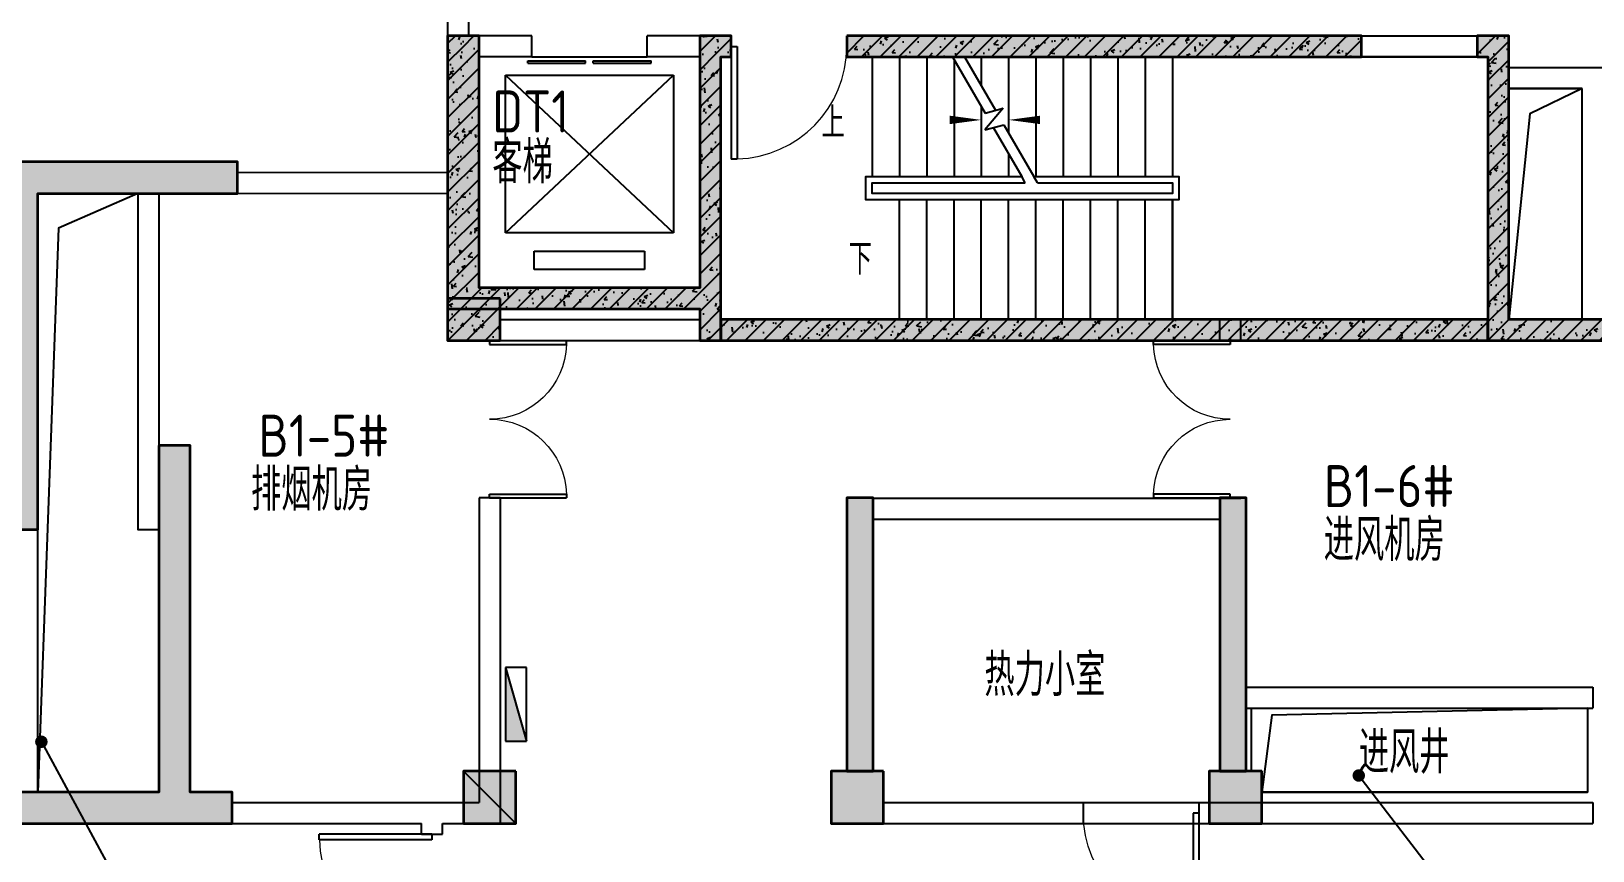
# Model space of a CAD drawing. Extents: x 512858 to 514372, y -232486 to -231710.
# Drawn here: x 512941.41 to 512956.27, y -232092.36 to -232084.55 of the extents above; entities that cross this region are included whole.
import ezdxf

# ---------------------------------------------------------------- set-up
doc = ezdxf.new("R2010")
doc.units = 0
doc.header["$LTSCALE"] = 1000
doc.linetypes.add('2#HXT-B1$0$CACHE2', pattern=[0.1875, 0.125, -0.0625])
doc.layers.get('0').update_dxf_attribs({"color": 252})
for name, color, linetype in [('2#HXT-B1$0$A-ANNO-50-SYMB', 252, 'Continuous'), ('2#HXT-B1$0$A-DOOR', 252, 'Continuous'), ('2#HXT-B1$0$A-FIRE-DOOR', 252, 'Continuous'), ('2#HXT-B1$0$A-HOLE-E', 252, 'Continuous'), ('2#HXT-B1$0$A-HOLE-H', 252, '2#HXT-B1$0$CACHE2'), ('2#HXT-B1$0$A-PATT-COLU', 252, 'Continuous'), ('2#HXT-B1$0$A-STAIR', 252, 'Continuous'), ('2#HXT-B1$0$A-STR-CONC-B', 252, 'Continuous'), ('2#HXT-B1$0$A-STR-CONC-C', 252, 'Continuous'), ('2#HXT-B1$0$A-WALL-S', 252, 'Continuous'), ('_0', 252, 'Continuous'), ('A-ANNO-NOTE', 252, 'Continuous'), ('A-DOOR-FIRE', 252, 'Continuous'), ('A-WALL-BLOK', 252, 'Continuous'), ('建-房间名称', 252, 'Continuous'), ('风井', 252, 'Continuous')]:
    doc.layers.add(name, color=color, linetype=linetype)
for name, color, linetype, lineweight in [('P-FIRE-FH', 252, 'Continuous', 25), ('S-COLU', 252, 'Continuous', 35), ('S-COLU-HATC', 252, 'Continuous', 25), ('S-WALL', 252, 'Continuous', 35), ('S-WALL-HATC', 252, 'Continuous', 25)]:
    doc.layers.add(name, color=color, linetype=linetype, lineweight=lineweight)
doc.styles.add('2#HXT-B1$0$_TCH_DIM', font='ROMAND', dxfattribs={"width": 0.75, "bigfont": 'HZFS'})
doc.styles.add('邻里中心-雨水$0$STANDARD', font='GBENOR', dxfattribs={"bigfont": 'GBCBIG'})
pattern_1 = [(45, (0, 0), (-88.38834764831844, 88.38834764831844), []), (50, (0, 0), (358.6300913003767, -31.37606749129755), [37.5, -412.5]), (355, (0, 0), (-69.3756668065, 376.0960668500059), [30, -330]), (100.4514, (29.88584, -2.61467), (289.2546908570108, 344.7197710304768), [31.870095, -350.571056]), (46.1842, (0, 100), (533.6205243128222, -82.75950716450905), [56.25, -618.75]), (96.63560000000001, (44.4683725, 93.1033465), (467.3313527743517, 487.0589354502209), [47.805144, -525.8565]), (351.1842, (0, 100), (467.3309725668136, 487.0593004626623), [45, -495]), (21, (50, 75), (298.4535260592309, -201.3094453326694), [37.5, -412.5]), (325.9999999999999, (50, 75), (121.6576659607912, 362.5750225234264), [30, -330]), (71.4514, (74.8711165, 58.224197), (420.111314290745, 161.2652483549762), [31.870095, -350.571056]), (37.5, (0, 0), (6.079927658645312, 166.4469269156558), [0, -326, 0, -335, 0, -331.25]), (7.5, (0, 0), (131.5347687210743, 197.2058559411801), [0, -191, 0, -318.5, 0, -126.25]), (-32.5, (-111.5, 0), (266.9112180862045, -11.27743586718988), [0, -125, 0, -390, 0, -517.5]), (-42.50000000000001, (-161.5, 0), (291.5930846711931, 50.05249116615887), [0, -162.5, 0, -259, 0, -367.5])]

# ---------------------------------------------------------------- blocks, each defined once
blk = doc.blocks.new('2#HXT-B1$0$$DorLib2D$00000225')
at = {"color": 0}
for p, q in [((0.4750000000000032, -0.0014478852985498), (0.4750000000000032, 0.7521225008925327)), ((0.4750000000000032, 0.7521225008925327), (0.5000000000000036, 0.7521225008925363)), ((0.5000000000000036, -0.0014478852985498), (0.5000000000000036, 0.7521225008925363)), ((-0.4999999999999982, -3.6e-15), (-0.5, 0.252035990386009)), ((-0.4750000000000014, 0.252035990386009), (-0.5, 0.252035990386009)), ((-0.4749999999999996, -3.6e-15), (-0.4750000000000014, 0.252035990386009)), ((-0.4749999999999996, -3.6e-15), (-0.4999999999999947, -3.6e-15)), ((0.4750000000000032, -0.0014478852985498), (0.4999999999999929, -0.0014478852985498))]:
    blk.add_line(p, q, dxfattribs=at)
for centre, radius, start, end in [((0.5046168020419071, -0.0019208093578129), 0.7546247204382253, 92.24926861260724, 179.7237749158362), ((-0.5007908120542499, 0.0025725639174823), 0.2507930763238999, 359.7898704778746, 84.09743784757413)]:
    blk.add_arc(centre, radius, start, end, dxfattribs=at)
blk = doc.blocks.new('2#HXT-B1$0$$DORLIB2D$00000127')
at = {"color": 0}
for points in [[(-0.5333333333328483, 0.7948983154366971), (-0.5333333333328483, 0.690405644187237)], [(-0.0333333333328483, 0.7948983154366971), (-0.5333333333328483, 0.7948983154366971)], [(-0.0333333333328483, 0.690405644187237), (-0.5333333333328483, 0.690405644187237)], [(-0.0333333333328483, 0.7948983154366971), (-0.0333333333328483, 0.690405644187237)], [(0.5333333333328483, 0.7948983154366971), (0.0333333333328483, 0.7948983154366971)], [(0.0333333333328483, 0.7948983154366971), (0.0333333333328483, 0.690405644187237)], [(0.5333333333328483, 0.690405644187237), (0.0333333333328483, 0.690405644187237)], [(0.5333333333328483, 0.7948983154366971), (0.5333333333328483, 0.690405644187237)], [(0.5, 0.4999999999999858), (-0.5, 0.4999999999999858)]]:
    blk.add_lwpolyline(points, dxfattribs=at)
blk = doc.blocks.new('2#HXT-B1$0$$DorLib2D$00000001')
for p, q in [((0.45, 0.9750000000000001), (0.5000000000000002, 0.9750000000000001)), ((0.45, 0), (0.45, 0.9750000000000001)), ((0.5, 0), (0.5, 0.9750000000000001)), ((0.5, 0), (0.45, 0))]:
    blk.add_line(p, q)
at = {"lineweight": 13}
blk.add_arc((0.475, 0), 0.975, 91.4692835813538, 180, dxfattribs=at)
blk = doc.blocks.new('2#HXT-B1$0$$DorLib2D$00000231')
at = {"color": 0}
for p, q in [((-0.4999999999999947, 7.1e-15), (-0.2500000000000284, 0.4330127018921708)), ((0.5000000000000053, 7.1e-15), (0.250000000000032, 0.4330127018921708))]:
    blk.add_line(p, q, dxfattribs=at)
for centre, radius, start, end in [((-0.4999999999996803, 3.055e-13), 0.499999999999681, 0, 59.99999999996344), ((0.5000000000000426, -2.49e-14), 0.4999999999999835, 120.0000000000366, 180)]:
    blk.add_arc(centre, radius, start, end, dxfattribs=at)
blk = doc.blocks.new('2#HXT-B1')
at = {"layer": '2#HXT-B1$0$A-PATT-COLU'}
h = blk.add_hatch(dxfattribs=at)
h.set_pattern_fill('钢筋混凝土', color=256, scale=50, style=0)
h.set_pattern_definition(pattern_1)
h.paths.add_polyline_path([(-59162.02434097709, -20597.76585794642), (-59162.02434097707, -20897.76585794642), (-58262.02434097708, -20897.76585794637), (-58112.02434097708, -20797.76585794636), (-58112.02434097709, -20597.76585794636)], flags=17)
h = blk.add_hatch(dxfattribs=at)
h.set_pattern_fill('钢筋混凝土', color=256, scale=50, style=0)
h.set_pattern_definition(pattern_1)
h.paths.add_polyline_path([(-58112.02434097708, -20797.76585794636), (-57962.02434097708, -20897.76585794636), (-54612.02434097708, -20897.76585794642), (-54612.02434097708, -20747.76585794642), (-54612.02434097708, -20597.76585794642), (-58112.02434097708, -20597.76585794636)], flags=17)
h = blk.add_hatch(dxfattribs=at)
h.set_pattern_fill('钢筋混凝土', color=256, scale=50, style=0)
h.set_pattern_definition(pattern_1)
h.paths.add_polyline_path([(-54612.02434097708, -20747.76585794642), (-54612.02434097708, -20897.76585794642), (-52412.02434097696, -20897.76585794642), (-52412.02434097697, -20747.76585794642), (-52412.02434097696, -20597.76585794642), (-54612.02434097708, -20597.76585794642)], flags=17)
h = blk.add_hatch(dxfattribs=at)
h.set_pattern_fill('钢筋混凝土', color=256, scale=50, style=0)
h.set_pattern_definition(pattern_1)
h.paths.add_polyline_path([(-52412.02434097697, -20747.76585794642), (-52412.02434097694, -20897.76585794642), (-52012.0243409769, -20897.76585794632), (-52162.02434097696, -20797.76585794638), (-52312.02434097708, -20597.7658579464), (-52412.024340977, -20597.76585794642)], flags=17)
h = blk.add_hatch(dxfattribs=at)
h.set_pattern_fill('钢筋混凝土', color=256, scale=50, style=0)
h.set_pattern_definition(pattern_1)
h.paths.add_polyline_path([(-52162.02434097696, -20797.76585794638), (-52012.0243409769, -20897.76585794632), (-52012.02434097708, -20597.76585794627), (-52312.02434097708, -20597.76585794645)], flags=17)
h = blk.add_hatch(dxfattribs=at)
h.set_pattern_fill('钢筋混凝土', color=256, scale=50, style=0)
h.set_pattern_definition(pattern_1)
h.paths.add_polyline_path([(-51162.02434097708, -20597.76585794636), (-51162.02434097708, -20897.76585794636), (-50412.02434097673, -20897.76585794636), (-50412.02434097673, -20747.76585794636), (-50412.02434097673, -20597.76585794636)], flags=17)
h = blk.add_hatch(dxfattribs=at)
h.set_pattern_fill('钢筋混凝土', color=256, scale=50, style=0)
h.set_pattern_definition(pattern_1)
h.paths.add_polyline_path([(-50412.02434097673, -20747.76585794636), (-50412.02434097673, -20897.76585794636), (-45162.02434097696, -20897.76585794636), (-45012.02434097696, -20747.76585794636), (-44862.02434097696, -20597.76585794636), (-50412.02434097673, -20597.76585794636)], flags=17)
h = blk.add_hatch(dxfattribs=at)
h.set_pattern_fill('钢筋混凝土', color=256, scale=50, style=0)
h.set_pattern_definition(pattern_1)
h.paths.add_polyline_path([(-45162.02434097696, -21497.76585794642), (-44862.02434097696, -21497.76585794642), (-44862.02434097696, -20597.76585794636), (-45012.02434097696, -20747.76585794636), (-45162.02434097696, -20897.76585794636)], flags=17)
h = blk.add_hatch(dxfattribs=at)
h.set_pattern_fill('钢筋混凝土', color=256, scale=50, style=0)
h.set_pattern_definition(pattern_1)
h.paths.add_polyline_path([(-58262.02434097708, -21397.76585794636), (-57962.02434097708, -21397.76585794636), (-57962.02434097708, -20897.76585794636), (-58112.02434097708, -20797.76585794636), (-58262.02434097708, -20897.76585794637)], flags=17)
h = blk.add_hatch(dxfattribs=at)
h.set_pattern_fill('钢筋混凝土', color=256, scale=50, style=0)
h.set_pattern_definition(pattern_1)
h.paths.add_polyline_path([(-58112.02434097708, -23197.76585794642), (-57962.02434097708, -23197.76585794642), (-57962.02434097708, -23097.76187837549), (-58262.02434097708, -23097.76187837549), (-58262.02434097708, -23197.76585794642)], flags=17)
h = blk.add_hatch(dxfattribs=at)
h.set_pattern_fill('钢筋混凝土', color=256, scale=50, style=0)
h.set_pattern_definition(pattern_1)
h.paths.add_polyline_path([(-55762.02434097708, -23197.76585794636), (-55662.02434097708, -23297.76585794636), (-55562.02434097708, -23297.76585794636), (-55562.02434097708, -23097.76585794636), (-55862.02434097708, -23097.76585794636)], flags=17)
h = blk.add_hatch(dxfattribs=at)
h.set_pattern_fill('钢筋混凝土', color=256, scale=50, style=0)
h.set_pattern_definition(pattern_1)
h.paths.add_polyline_path([(-55795.35767431041, -25597.76585794642), (-55662.02434097708, -25597.76585794642), (-55662.02434097708, -23297.76585794636), (-55762.02434097708, -23197.76585794636), (-55862.02434097708, -23097.76585794636), (-55862.02434097708, -25497.76585794642)], flags=17)
h = blk.add_hatch(dxfattribs=at)
h.set_pattern_fill('钢筋混凝土', color=256, scale=50, style=0)
h.set_pattern_definition(pattern_1)
h.paths.add_polyline_path([(-54462.02434097708, -23097.76585794636), (-54462.02434097708, -23297.76585794636), (-49562.02434097708, -23297.76585794636), (-49562.02434097708, -23097.76585794636)], flags=17)
h = blk.add_hatch(dxfattribs=at)
h.set_pattern_fill('钢筋混凝土', color=256, scale=50, style=0)
h.set_pattern_definition(pattern_1)
h.paths.add_polyline_path([(-48462.02434097696, -23097.76585794636), (-48462.02434097696, -23297.76585794636), (-48362.02434097708, -23297.76585794636), (-48262.02434097708, -23197.76585794636), (-48162.02434097708, -23097.76585794636)], flags=17)
h = blk.add_hatch(dxfattribs=at)
h.set_pattern_fill('钢筋混凝土', color=256, scale=50, style=0)
h.set_pattern_definition(pattern_1)
h.paths.add_polyline_path([(-48262.02434097708, -23497.76585794636), (-48162.02434097708, -23497.76585794636), (-48162.02434097708, -23097.76585794636), (-48262.02434097708, -23197.76585794636), (-48362.02434097708, -23297.76585794636), (-48362.02434097708, -23497.76585794636)], flags=17)
h = blk.add_hatch(dxfattribs=at)
h.set_pattern_fill('钢筋混凝土', color=256, scale=50, style=0)
h.set_pattern_definition(pattern_1)
h.paths.add_polyline_path([(-58112.02434097708, -25597.76585794642), (-57962.02434097708, -25497.76585794642), (-57962.02434097708, -23197.76585794642), (-58112.02434097708, -23197.76585794642), (-58262.02434097708, -23197.76585794642), (-58262.02434097708, -25497.76585794642), (-58262.02434097708, -25697.76585794642)], flags=17)
h = blk.add_hatch(dxfattribs=at)
h.set_pattern_fill('钢筋混凝土', color=256, scale=50, style=0)
h.set_pattern_definition(pattern_1)
h.paths.add_polyline_path([(-44937.02434097696, -23497.76585794636), (-44812.02434097696, -23497.76585794636), (-44812.02434097696, -23297.76585794636), (-45062.02434097696, -23297.76585794636), (-45062.02434097696, -23497.76585794636)], flags=17)
h = blk.add_hatch(dxfattribs=at)
h.set_pattern_fill('钢筋混凝土', color=256, scale=50, style=0)
h.set_pattern_definition(pattern_1)
h.paths.add_polyline_path([(-48262.02434097708, -25864.43252461303), (-48162.02434097708, -25797.76585794636), (-48162.02434097708, -23497.76585794636), (-48262.02434097708, -23497.76585794636), (-48362.02434097708, -23497.76585794636), (-48362.02434097708, -25797.76585794636)], flags=17)
h = blk.add_hatch(dxfattribs=at)
h.set_pattern_fill('钢筋混凝土', color=256, scale=50, style=0)
h.set_pattern_definition(pattern_1)
h.paths.add_polyline_path([(-44937.02434097696, -25897.76585794636), (-44812.02434097696, -25997.76585794636), (-44812.02434097696, -23497.76585794636), (-44937.02434097696, -23497.76585794636), (-45062.02434097696, -23497.76585794636), (-45062.02434097696, -25797.76585794636)], flags=17)
h = blk.add_hatch(dxfattribs=at)
h.set_pattern_fill('钢筋混凝土', color=256, scale=50, style=0)
h.set_pattern_definition(pattern_1)
h.paths.add_polyline_path([(-58262.02434097708, -25697.76585794642), (-57762.02434097663, -25697.76585794642), (-55862.02434097708, -25697.76585794642), (-55795.35767431041, -25597.76585794642), (-55862.02434097708, -25497.76585794642), (-57762.0243409765, -25497.76585794642), (-57962.02434097708, -25497.76585794642), (-58112.02434097708, -25597.76585794642)], flags=17)
h = blk.add_hatch(dxfattribs=at)
h.set_pattern_fill('钢筋混凝土', color=256, scale=50, style=0)
h.set_pattern_definition(pattern_1)
h.paths.add_polyline_path([(-57962.02434097708, -25497.76585794666), (-58262.02434097684, -25497.76585794665), (-58262.02434097675, -25697.76585794642), (-58262.02434097661, -25997.76585794659), (-57762.02434097684, -25997.76585794642), (-57762.02434097663, -25697.76585794642), (-57762.0243409769, -25497.76585794683)], flags=17)
h = blk.add_hatch(dxfattribs=at)
h.set_pattern_fill('钢筋混凝土', color=256, scale=50, style=0)
h.set_pattern_definition(pattern_1)
h.paths.add_polyline_path([(-55762.02434097708, -25897.76585794636), (-55662.02434097708, -25797.76585794636), (-55662.02434097708, -25597.76585794642), (-55795.35767431041, -25597.76585794642), (-55862.02434097708, -25697.76585794642), (-55862.02434097708, -25997.76585794636)], flags=17)
h = blk.add_hatch(dxfattribs=at)
h.set_pattern_fill('钢筋混凝土', color=256, scale=50, style=0)
h.set_pattern_definition(pattern_1)
h.paths.add_polyline_path([(-55762.02434097708, -25897.76585794636), (-55862.02434097708, -25997.76585794636), (-48262.02434097708, -25997.76585794636), (-48262.02434097708, -25864.43252461303), (-48362.02434097708, -25797.76585794636), (-55662.02434097708, -25797.76585794636)], flags=17)
h = blk.add_hatch(dxfattribs=at)
h.set_pattern_fill('钢筋混凝土', color=256, scale=50, style=0)
h.set_pattern_definition(pattern_1)
h.paths.add_polyline_path([(-48262.02434097708, -25864.43252461303), (-48262.02434097708, -25997.76585794636), (-47362.02434097708, -25997.76585794636), (-47362.02434097708, -25897.76585794636), (-47362.02434097708, -25797.76585794636), (-48162.02434097708, -25797.76585794636)], flags=17)
h = blk.add_hatch(dxfattribs=at)
h.set_pattern_fill('钢筋混凝土', color=256, scale=50, style=0)
h.set_pattern_definition(pattern_1)
h.paths.add_polyline_path([(-47362.02434097708, -25897.76585794636), (-47362.02434097708, -25997.76585794636), (-44812.02434097696, -25997.76585794636), (-44937.02434097696, -25897.76585794636), (-45062.02434097696, -25797.76585794636), (-47362.02434097708, -25797.76585794636)], flags=17)
at = {"layer": '2#HXT-B1$0$A-ANNO-50-SYMB'}
for points in [[(-54352.02434097716, -23897.76585794664, 0, 0, 0), (-53182.02434097716, -23897.76585794658, 0, 80.00000000000001, 0), (-53482.02434097716, -23897.76585794658, 0, 0, 0)], [(-54092.0243409771, -25197.76585794659, 0, 0, 0), (-49862.02434097711, -25197.76585794643, 0, 0, 0), (-49862.02434097716, -23897.76585794643, 0, 0, 0), (-52922.02434097716, -23897.76585794657, 0, 80.00000000000001, 0), (-52622.02434097716, -23897.76585794657, 0, 0, 0)]]:
    blk.add_lwpolyline(points, format="xyseb", dxfattribs=at)
at = {"layer": '2#HXT-B1$0$A-FIRE-DOOR'}
for p, q in [((-54262.22964395978, -21697.76585794641), (-52762.22964395978, -21697.76585794637)), ((-54262.22964395978, -21797.76585794641), (-52762.22964395978, -21797.76585794637))]:
    blk.add_line(p, q, dxfattribs=at)
at = {"layer": '2#HXT-B1$0$A-HOLE-E'}
for points in [[(-50512.02434097626, -20897.7658579463), (-52312.02434097684, -20897.76585794636), (-52312.02434097684, -21697.76582345943), (-50512.02434097626, -21697.76582345949)], [(-47462.02434097708, -23597.76585794642), (-48162.02434097696, -23597.76585794642), (-48162.02434097696, -25797.76585794648), (-47462.02434097708, -25797.76585794642)]]:
    blk.add_lwpolyline(points, close=True, dxfattribs=at)
for points in [[(-50512.02434097673, -20897.76585794636), (-52092.32231622189, -21126.81500173535), (-52312.02434097684, -21697.76582345943)], [(-47462.02434097708, -23597.76585794642), (-47961.13246962393, -23840.45716734231), (-48162.02434097696, -25797.76585794648)]]:
    blk.add_lwpolyline(points, dxfattribs=at)
at = {"layer": '2#HXT-B1$0$A-HOLE-H'}
for points in [[(-54512.02434099675, -21697.76585794677), (-54262.02434099675, -21697.76585794671), (-54262.02434099675, -20897.76585794671), (-54512.02434099675, -20897.76585794671)], [(-53612.02434099687, -21097.76585794671), (-53312.02434099687, -21097.76585794671), (-53312.02434099687, -20897.76585794671), (-53612.02434099675, -20897.76585794671)], [(-52712.02434099698, -21697.76585794677), (-52512.02434099698, -21697.76585794677), (-52512.02434099698, -20897.76585794671), (-52712.02434099698, -20897.76585794671)], [(-52312.02441858139, -21697.76582345949), (-50512.02434097708, -21697.76582345949), (-50512.02434097708, -21797.7658579463), (-52312.02441858139, -21797.7658579463)]]:
    blk.add_lwpolyline(points, close=True, dxfattribs=at)
for points in [[(-54262.02434099675, -20897.76585794671), (-54512.02434097696, -21697.76585794642)], [(-54262.22964395978, -21697.76585794648), (-54512.02434097696, -20897.76585794636)], [(-53612.02434099687, -21097.76585794671), (-53312.02434099687, -20897.76585794671)], [(-53312.02434099687, -21097.76585794671), (-53612.02434099675, -20897.76585794671)], [(-52712.02434099698, -20897.76585794671), (-52512.02434097719, -21697.76585794636)], [(-52712.02434099698, -21697.76585794636), (-52512.02434099698, -20897.76585794671)], [(-52312.02441858139, -21797.7658579463), (-50512.02434097708, -21697.76582345949)], [(-50512.02434097708, -21797.7658579463), (-52312.02441858139, -21697.76602513425)]]:
    blk.add_lwpolyline(points, dxfattribs=at)
at = {"layer": '2#HXT-B1$0$A-STAIR'}
for p, q in [((-54222.02434097719, -23297.76585794663), (-53456.16952940993, -23297.76585794659)), ((-54222.02434097719, -23297.76585794663), (-54222.02434097714, -24437.76585794663)), ((-53962.02434097719, -23297.76585794662), (-53962.02434097714, -24437.76585794662)), ((-53702.02434097719, -23297.7658579466), (-53702.02434097714, -24437.7658579466)), ((-53456.16952940993, -23297.76585794659), (-53146.94307331972, -23833.36179093925)), ((-53442.02434097719, -23322.26604299473), (-53442.02434097714, -24437.76585794659)), ((-53340.69947557201, -23297.76585794659), (-51362.02434097719, -23297.7658579465)), ((-53340.69947557201, -23297.76585794659), (-53046.94307331972, -23806.56687169613)), ((-53182.02434097719, -23297.76585794658), (-53182.02434097718, -23572.59925296263)), ((-52922.02434097719, -23297.76585794657), (-52922.02434097716, -24022.93246293053)), ((-52662.02434097719, -23297.76585794656), (-52662.02434097714, -24437.76585794656)), ((-52402.02434097719, -23297.76585794655), (-52402.02434097714, -24437.76585794655)), ((-52142.02434097719, -23297.76585794654), (-52142.02434097714, -24437.76585794654)), ((-51882.02434097719, -23297.76585794652), (-51882.02434097714, -24437.76585794652)), ((-51622.02434097719, -23297.76585794651), (-51622.02434097714, -24437.76585794651)), ((-51362.02434097719, -23297.7658579465), (-51362.02434097714, -24437.7658579465)), ((-48362.02434097719, -23297.76585794636), (-51362.02434097719, -23297.7658579465)), ((-51362.02434097719, -23297.7658579465), (-51362.02434097714, -24437.7658579465)), ((-48362.02434097708, -25797.76585794636), (-48362.02434097719, -23297.76585794636)), ((-57712.02434097708, -24972.76585794648), (-57712.02434097708, -23472.76585794654)), ((-57712.02434097708, -23472.76585794654), (-56112.02434097708, -23472.76585794648)), ((-57712.02434097708, -24972.76585794648), (-56112.02434097708, -23472.76585794648)), ((-57712.02434097708, -23472.76585794654), (-56112.02434097696, -24972.76585794648)), ((-56112.02434097708, -23472.76585794648), (-56112.02434097696, -24972.76585794648)), ((-53182.02434097717, -23772.59925296263), (-53182.02434097714, -24437.76585794658)), ((-46962.02434097708, -25272.76585794642), (-46962.02434097708, -23772.7658579463)), ((-46962.02434097708, -23772.7658579463), (-45362.02434097708, -23772.76585794636)), ((-46962.02434097708, -25272.76585794642), (-45362.02434097708, -23772.76585794636)), ((-46962.02434097708, -23772.7658579463), (-45362.02434097708, -25272.76585794648)), ((-45362.02434097708, -23772.76585794636), (-45362.02434097708, -25272.76585794648)), ((-52974.59152206978, -23787.18033196756), (-53147.48375643734, -23993.22527340677)), ((-53146.94307331972, -23833.36179093925), (-52974.59152206978, -23787.18033196756)), ((-53147.48375643734, -23993.22527340677), (-52967.08376988832, -23944.88724269636)), ((-53067.08376988832, -23971.68216193948), (-52797.99022253371, -24437.76585794656)), ((-52967.08376988832, -23944.88724269636), (-52682.52016869577, -24437.76585794656)), ((-52922.02434097715, -24222.93246293053), (-52922.02434097714, -24437.76585794657)), ((-52763.34920638232, -24497.76585794656), (-52797.99022253371, -24437.76585794656)), ((-52647.8791525444, -24497.76585794656), (-52682.52016869577, -24437.76585794656)), ((-53962.02434097708, -25797.76585794658), (-53962.02434097711, -24657.76585794662)), ((-53702.02434097708, -25797.76585794658), (-53702.02434097711, -24657.7658579466)), ((-53442.02434097708, -25797.76585794656), (-53442.02434097711, -24657.76585794659)), ((-53182.02434097708, -25797.76585794656), (-53182.02434097711, -24657.76585794658)), ((-52922.02434097708, -25797.76585794655), (-52922.02434097711, -24657.76585794657)), ((-52662.02434097708, -25797.76585794654), (-52662.02434097711, -24657.76585794656)), ((-52402.02434097708, -25797.76585794653), (-52402.02434097711, -24657.76585794655)), ((-52142.02434097708, -25797.76585794652), (-52142.02434097711, -24657.76585794654)), ((-51882.02434097708, -25797.76585794652), (-51882.02434097711, -24657.76585794652)), ((-51622.02434097708, -25797.76585794651), (-51622.02434097711, -24657.76585794651)), ((-51362.02434097708, -25797.7658579465), (-51362.02434097711, -24657.7658579465)), ((-51362.02434097713, -24657.7658579465), (-51362.02434097708, -25797.7658579465)), ((-56112.02434097696, -24972.76585794648), (-57712.02434097708, -24972.76585794648)), ((-57437.02434097708, -25322.76585794665), (-57437.02434097696, -25147.76585794659)), ((-57437.02434097696, -25147.76585794659), (-56387.02434097696, -25147.76585794659)), ((-56387.02434097696, -25147.76585794659), (-56387.02434097696, -25322.76585794665)), ((-56387.02434097696, -25322.76585794665), (-57437.02434097708, -25322.76585794665)), ((-45362.02434097708, -25272.76585794648), (-46962.02434097708, -25272.76585794642)), ((-46712.02434097708, -25622.7658579463), (-46712.02434097708, -25447.76585794642)), ((-46712.02434097708, -25447.76585794642), (-45612.02434097696, -25447.76585794636)), ((-45612.02434097696, -25447.76585794636), (-45612.02434097696, -25622.7658579463)), ((-45612.02434097696, -25622.7658579463), (-46712.02434097708, -25622.7658579463)), ((-51362.02434097708, -25797.7658579465), (-53962.02434097708, -25797.76585794658)), ((-51362.02434097708, -25797.7658579465), (-48362.02434097708, -25797.76585794636))]:
    blk.add_line(p, q, dxfattribs=at)
for points in [[(-52682.52016869577, -24437.76585794656), (-51302.02434097714, -24437.7658579465), (-51302.02434097713, -24657.7658579465), (-54282.02434097714, -24657.76585794663), (-54282.02434097714, -24437.76585794663), (-52797.99022253371, -24437.76585794656)], [(-52647.8791525444, -24497.76585794656), (-51362.02434097714, -24497.7658579465), (-51362.02434097713, -24597.7658579465), (-54222.02434097714, -24597.76585794663), (-54222.02434097714, -24497.76585794663), (-52763.34920638232, -24497.76585794656)]]:
    blk.add_lwpolyline(points, dxfattribs=at)
at = {"layer": '2#HXT-B1$0$A-STR-CONC-B'}
for p, q in [((-59162.02434097709, -20597.76585794642), (-58112.02434097709, -20597.76585794636)), ((-59162.02434097709, -20597.76585794642), (-59162.02434097707, -20897.76585794642)), ((-58112.02434097708, -20597.76585794636), (-54612.02434097708, -20597.76585794642)), ((-54612.02434097708, -20597.76585794642), (-52412.02434097696, -20597.76585794642)), ((-52412.024340977, -20597.76585794642), (-52312.02434097708, -20597.7658579464)), ((-52012.0243409769, -20897.76585794632), (-52012.02434097708, -20597.76585794627)), ((-51162.02434097708, -20597.76585794636), (-50412.02434097673, -20597.76585794636)), ((-51162.02434097708, -20597.76585794636), (-51162.02434097708, -20897.76585794636)), ((-50412.02434097673, -20597.76585794636), (-44862.02434097696, -20597.76585794636)), ((-44862.02434097696, -21497.76585794642), (-44862.02434097696, -20597.76585794636)), ((-59162.02434097707, -20897.76585794642), (-58262.02434097708, -20897.76585794637)), ((-58262.02434097708, -21397.76585794636), (-58262.02434097708, -20897.76585794637)), ((-57962.02434097708, -21397.76585794636), (-57962.02434097708, -20897.76585794636)), ((-57962.02434097708, -20897.76585794636), (-54612.02434097708, -20897.76585794642)), ((-54612.02434097708, -20897.76585794642), (-52412.02434097696, -20897.76585794642)), ((-52412.02434097694, -20897.76585794642), (-52012.0243409769, -20897.76585794632)), ((-51162.02434097708, -20897.76585794636), (-50412.02434097673, -20897.76585794636)), ((-50412.02434097673, -20897.76585794636), (-45162.02434097696, -20897.76585794636)), ((-45162.02434097696, -21497.76585794642), (-45162.02434097696, -20897.76585794636)), ((-58262.02434097708, -21397.76585794636), (-57962.02434097708, -21397.76585794636)), ((-45162.02434097696, -21497.76585794642), (-44862.02434097696, -21497.76585794642)), ((-58262.02434097708, -23197.76585794642), (-58262.02434097708, -23097.76187837549)), ((-58262.02434097708, -23097.76187837549), (-57962.02434097708, -23097.76187837549)), ((-57962.02434097708, -23197.76585794642), (-57962.02434097708, -23097.76187837549)), ((-55862.02434097708, -23097.76585794636), (-55562.02434097708, -23097.76585794636)), ((-55862.02434097708, -25497.76585794642), (-55862.02434097708, -23097.76585794636)), ((-55562.02434097708, -23097.76585794636), (-55562.02434097708, -23297.76585794636)), ((-54462.02434097708, -23097.76585794636), (-49562.02434097708, -23097.76585794636)), ((-54462.02434097708, -23097.76585794636), (-54462.02434097708, -23297.76585794636)), ((-49562.02434097708, -23097.76585794636), (-49562.02434097708, -23297.76585794636)), ((-48462.02434097696, -23097.76585794636), (-48162.02434097708, -23097.76585794636)), ((-48462.02434097696, -23097.76585794636), (-48462.02434097696, -23297.76585794636)), ((-48162.02434097708, -23497.76585794636), (-48162.02434097708, -23097.76585794636)), ((-58262.02434097708, -25497.76585794642), (-58262.02434097708, -23197.76585794642)), ((-57962.02434097708, -25497.76585794642), (-57962.02434097708, -23197.76585794642)), ((-55662.02434097708, -23297.76585794636), (-55562.02434097708, -23297.76585794636)), ((-55662.02434097708, -25597.76585794642), (-55662.02434097708, -23297.76585794636)), ((-54462.02434097708, -23297.76585794636), (-49562.02434097708, -23297.76585794636)), ((-48462.02434097696, -23297.76585794636), (-48362.02434097708, -23297.76585794636)), ((-48362.02434097708, -23497.76585794636), (-48362.02434097708, -23297.76585794636)), ((-45062.02434097696, -23497.76585794636), (-45062.02434097696, -23297.76585794636)), ((-45062.02434097696, -23297.76585794636), (-44812.02434097696, -23297.76585794636)), ((-44812.02434097696, -23497.76585794636), (-44812.02434097696, -23297.76585794636)), ((-48362.02434097708, -25797.76585794636), (-48362.02434097708, -23497.76585794636)), ((-48162.02434097708, -25797.76585794636), (-48162.02434097708, -23497.76585794636)), ((-45062.02434097696, -25797.76585794636), (-45062.02434097696, -23497.76585794636)), ((-44812.02434097696, -25997.76585794636), (-44812.02434097696, -23497.76585794636)), ((-58262.02434097708, -25697.76585794642), (-58262.02434097708, -25497.76585794642)), ((-57962.02434097708, -25497.76585794642), (-57762.0243409765, -25497.76585794642)), ((-57762.0243409765, -25497.76585794642), (-55862.02434097708, -25497.76585794642)), ((-57762.02434097663, -25697.76585794642), (-55862.02434097708, -25697.76585794642)), ((-55862.02434097708, -25997.76585794636), (-55862.02434097708, -25697.76585794642)), ((-55662.02434097708, -25797.76585794636), (-55662.02434097708, -25597.76585794642)), ((-55662.02434097708, -25797.76585794636), (-48362.02434097708, -25797.76585794636)), ((-48162.02434097708, -25797.76585794636), (-47362.02434097708, -25797.76585794636)), ((-47362.02434097708, -25797.76585794636), (-45062.02434097696, -25797.76585794636)), ((-55862.02434097708, -25997.76585794636), (-48262.02434097708, -25997.76585794636)), ((-48262.02434097708, -25997.76585794636), (-47362.02434097708, -25997.76585794636)), ((-47362.02434097708, -25997.76585794636), (-44812.02434097696, -25997.76585794636))]:
    blk.add_line(p, q, dxfattribs=at)
at = {"layer": '2#HXT-B1$0$A-STR-CONC-C'}
for points in [[(-58262.02434097684, -25497.76585794665), (-58262.02434097675, -25697.7658579462)], [(-57762.0243409769, -25497.76585794683), (-57962.02434097708, -25497.76585794666)], [(-58262.02434097675, -25697.76585794642), (-58262.02434097661, -25997.76585794659)], [(-57762.02434097684, -25997.76585794642), (-57762.02434097663, -25697.76585794642)], [(-58262.02434097661, -25997.76585794659), (-57762.02434097684, -25997.76585794642)]]:
    blk.add_lwpolyline(points, dxfattribs=at)
at = {"layer": '2#HXT-B1$0$A-WALL-S'}
for p, q in [((-52012.02434097719, -20697.76585794636), (-51162.02434097708, -20697.76585794636)), ((-52012.02434097719, -20697.76585794636), (-52012.02434097719, -20897.76585794636)), ((-54712.02434097708, -21797.76585794642), (-54712.02434097708, -20897.76585794642)), ((-54512.02434097708, -21697.76585794642), (-54512.02434097708, -20897.76585794642)), ((-52512.02434097708, -21697.76585794636), (-52512.02434097698, -20897.76585794642)), ((-52312.02434097708, -21697.76585794635), (-52312.02434097698, -20897.7658579464)), ((-52012.02434097719, -20897.76585794636), (-51162.02434097708, -20897.76585794636)), ((-50512.02434097673, -21697.76585794625), (-50512.02434097683, -20897.76585794636)), ((-50412.02434097671, -21797.76585794624), (-50412.02434097683, -20897.76585794636)), ((-58262.02434097696, -21397.76585794635), (-58262.02434097697, -21547.7618783756)), ((-58062.02434097696, -21397.76585794637), (-58262.02434097696, -21397.76585794635)), ((-58062.02434097696, -21397.76585794637), (-58062.02434097697, -21547.76187837561)), ((-45062.02434097696, -21497.76585794642), (-45062.02434097696, -21647.76187837828)), ((-44862.02434097696, -21497.76585794642), (-44862.02434097696, -21647.76187837828)), ((-54512.02434097708, -21697.76585794642), (-54262.22964395978, -21697.76585794641)), ((-52762.22964395978, -21697.76585794637), (-52512.02434097708, -21697.76585794636)), ((-52312.02434097708, -21697.76585794635), (-50512.02434097673, -21697.76585794625)), ((-54712.02434097708, -21797.76585794642), (-54262.22964395978, -21797.76585794641)), ((-52762.22964395978, -21797.76585794637), (-52412.02434097708, -21797.76585794636)), ((-52412.02434097707, -21797.76585794636), (-50412.02434097671, -21797.76585794624)), ((-58262.02434097707, -22947.7618783756), (-58262.02434097708, -23097.76187837542)), ((-58062.02434097707, -22947.76187837561), (-58062.02434097708, -23097.76187837544)), ((-58062.02434097708, -23097.76187837544), (-58262.02434097708, -23097.76187837542)), ((-57462.02434097696, -23097.7658579464), (-57962.02434097708, -23097.76585794642)), ((-55862.02434097708, -23097.76585794636), (-56362.02434097696, -23097.76585794638)), ((-49562.02434097708, -23097.76585794636), (-48462.02434097696, -23097.76585794636)), ((-45062.02434097696, -23047.76187837828), (-45062.02434097696, -23297.76585794636)), ((-44862.02434097696, -23047.76187837828), (-44862.02434097696, -23297.76585794636)), ((-57462.02434097696, -23297.7658579464), (-57962.02434097708, -23297.76585794642)), ((-55862.02434097708, -23297.76585794636), (-56362.02434097696, -23297.76585794638)), ((-49562.02434097708, -23297.76585794636), (-48462.02434097696, -23297.76585794636)), ((-48162.02434097708, -23397.76585794636), (-47362.02434097696, -23397.76585794636)), ((-47362.02434097696, -23397.76585794636), (-46712.02434097708, -23397.76585794636)), ((-45612.02434097708, -23397.76585794636), (-45062.02434097696, -23397.76585794636)), ((-48162.02434097708, -23597.76585794636), (-47462.02434097697, -23597.76585794636)), ((-47462.02434097707, -25797.76585794636), (-47462.02434097697, -23597.76585794636)), ((-47262.02434097707, -25797.76585794636), (-47262.02434097697, -23597.76585794636)), ((-47262.02434097697, -23597.76585794636), (-46712.02434097708, -23597.76585794636)), ((-45612.02434097708, -23597.76585794636), (-45062.02434097696, -23597.76585794636)), ((-57762.02434097671, -25797.76585794636), (-55862.02434097708, -25797.76585794636)), ((-57762.02434097684, -25997.76585794636), (-55862.02434097708, -25997.76585794636))]:
    blk.add_line(p, q, dxfattribs=at)
for points in [[(-58062.02434097697, -21547.76187837561), (-58262.02434097697, -21547.7618783756)], [(-54262.22964395978, -21697.76585794641), (-54262.22964395978, -21797.76585794641)], [(-52762.22964395978, -21697.76585794637), (-52762.22964395978, -21797.76585794637)], [(-44862.02434097696, -21647.76187837828), (-45062.02434097696, -21647.76187837828)], [(-58062.02434097707, -22947.76187837561), (-58262.02434097707, -22947.7618783756)], [(-57462.02434097696, -23297.7658579464), (-57462.02434097696, -23097.7658579464)], [(-56362.02434097696, -23297.76585794638), (-56362.02434097696, -23097.76585794638)], [(-55562.02434097719, -23097.76585794636), (-55562.02434097719, -23297.76585794636)], [(-54462.02434097719, -23097.76585794636), (-54462.02434097719, -23297.76585794636)], [(-44862.02434097696, -23047.76187837828), (-45062.02434097696, -23047.76187837828)], [(-46712.02434097708, -23397.76585794636), (-46712.02434097708, -23597.76585794636)], [(-45612.02434097708, -23397.76585794636), (-45612.02434097708, -23597.76585794636)]]:
    blk.add_lwpolyline(points, dxfattribs=at)
at = {"layer": '2#HXT-B1$0$A-DOOR', "xscale": 1100, "yscale": 200, "zscale": 200, "rotation": 180.0000000000008}
blk.add_blockref('2#HXT-B1$0$$DORLIB2D$00000127', (-56912.02434097696, -23197.76585794639), dxfattribs=at)
at = {"layer": '2#HXT-B1$0$A-DOOR', "xscale": 1100, "yscale": -200, "zscale": 200}
blk.add_blockref('2#HXT-B1$0$$DORLIB2D$00000127', (-46162.02434097708, -23497.76585794636), dxfattribs=at)
at = {"layer": '2#HXT-B1$0$A-FIRE-DOOR', "xscale": -1400, "zscale": 200}
for p, yscale, rotation in [((-58162.02434097702, -22247.7618783756), 1400, 269.9999999999969), ((-44962.02434097696, -22347.76187837828), -1400, 270.0000000000007)]:
    blk.add_blockref('2#HXT-B1$0$$DorLib2D$00000225', p, dxfattribs=dict(at, yscale=yscale, rotation=rotation))
at = {"layer": '2#HXT-B1$0$A-FIRE-DOOR'}
for name, p, xscale, yscale, zscale in [('2#HXT-B1$0$$DorLib2D$00000231', (-53512.22964395978, -21747.76585794639), 1500, -1500, 100), ('2#HXT-B1$0$$DorLib2D$00000001', (-55012.02434097719, -23197.76585794636), -1100, -1100, 200)]:
    blk.add_blockref(name, p, dxfattribs=dict(at, xscale=xscale, yscale=yscale, zscale=zscale))
at = {"layer": '2#HXT-B1$0$A-ANNO-50-SYMB', "color": 212, "style": '2#HXT-B1$0$_TCH_DIM', "width": 0.75}
for s, p in [('上', (-54705.05583704016, -24072.76585794664)), ('下', (-54445.05583704009, -25372.76585794659))]:
    blk.add_text(s, height=297.6377952755905, dxfattribs=at).set_placement(p)
blk = doc.blocks.new('$TwtSys$00000434')
for p, q in [((-0.5, 0.5), (-0.5, -0.5)), ((-0.5, -0.5), (0.5, 0.5)), ((0.5, 0.5), (-0.5, 0.5)), ((0.5, -0.5), (0.5, 0.5)), ((-0.5, -0.5), (0.5, -0.5))]:
    blk.add_line(p, q)
blk.add_solid([(0.5, -0.5), (0.5, 0.5), (-0.5, -0.5)])
blk = doc.blocks.new('A$C3CF8769D')
at = {"layer": 'P-FIRE-FH', "xscale": 700, "yscale": 200, "zscale": 700, "rotation": 270}
blk.add_blockref('$TwtSys$00000434', (77468.42339318199, -24464.53955106181), dxfattribs=at)
blk = doc.blocks.new('A$C59DA770B')
at = {"layer": 'S-COLU-HATC'}
for points in [[(-21599.99885551538, 6149.988851384376), (-22099.91164347017, 6149.988851384376), (-22099.91164347017, 5749.988851384376), (-21599.99885551538, 5749.988851384376)], [(-21449.99885551585, 1650.008001551032), (-21949.99885551585, 1650.008001551032), (-21949.99885551585, 1150.008001551032), (-21449.99885551585, 1150.008001551032)], [(-17950.03164292686, 1650.008001551032), (-18450.03164292686, 1650.008001551032), (-18450.03164292686, 1150.008001551032), (-17950.03164292686, 1150.008001551032)], [(-14349.93402973935, 1650.008001551032), (-14849.93402973935, 1650.008001551032), (-14849.93402973935, 1150.008001551032), (-14349.93402973935, 1150.008001551032)]]:
    blk.add_hatch(color=256, dxfattribs=at).paths.add_polyline_path(points)
at = {"layer": 'S-WALL-HATC'}
for points in [[(-19699.99885574169, 5750.001518991776), (-19499.99885574169, 5750.001518991776), (-19499.99885574169, 8450.077845446416), (-19399.99885574169, 8450.077845446416), (-19399.99885574169, 8650.077845446416), (-19699.99885574169, 8650.077845446358), (-19699.99885574169, 6249.988218526123), (-21800.00278483331, 6249.988218526123), (-21800.00726373261, 8650.078252619423), (-22099.91429009149, 8650.077438273409), (-22099.90899684979, 6049.988218526123), (-19699.99885574169, 6049.988218526123)], [(-18299.99885574169, 8650.077845446416), (-18299.99885574169, 8450.077845446416), (-13400.00277820742, 8450.077845446416), (-13400.00277820742, 8650.077845446416)], [(-8650.002795174718, 8650.088714030106), (-8900.002795174718, 8650.088714030106), (-8900.002795174718, 5950.06992406171), (-12000.00279515609, 5950.050289267092), (-12000.00279515609, 8650.077845446416), (-12300.00277820742, 8650.077845446416), (-12300.00277820742, 8450.077845446416), (-12200.00279515609, 8450.077845446416), (-12200.00279515609, 5750.049022502149), (-8650.002795174718, 5750.071507508866)], [(-26243.70023877453, 3950.0185915209), (-26000.07478394546, 3950.009234344354), (-26000.06870826939, 7149.986433400307), (-24099.99553902633, 7149.986575800693), (-24099.99553902633, 7449.986575800693), (-26300.07098651119, 7449.986575800693), (-26300.07478361437, 3950.021716957795)], [(-12200.00216177572, 5750.041421940608), (-12200.00342853693, 5950.041421936592), (-19499.99948912254, 5950.010544613586), (-19499.99822236132, 5750.010544617602), (-13400.00214482658, 5750.041421940608)], [(-24849.99885551538, 4750.021716957737), (-24849.99885551538, 1450.008001551032), (-26300.19818640826, 1450.008001551032), (-26300.19818640826, 1150.008001551032), (-24149.99885551073, 1150.008001551032), (-24149.99885551073, 1450.008001551032), (-24549.99885551538, 1450.008001551032), (-24549.99885551538, 4750.021716957737), (-24799.99885551538, 4750.021716957737)], [(-18050.03164292686, 1650.008001551032), (-18050.03164292686, 4249.991101260763), (-18300.03164292686, 4249.991101260763), (-18300.03164292686, 1650.008001551032)], [(-14499.93402973935, 1650.008001551032), (-14499.93402973935, 4249.991101260763), (-14749.93402973888, 4249.991101260763), (-14749.93402973888, 1650.008001551032)]]:
    blk.add_hatch(color=256, dxfattribs=at).paths.add_polyline_path(points)
at = {"layer": 'S-COLU'}
for points in [[(-21599.99885551538, 6149.988851384376), (-22099.91164347017, 6149.988851384376), (-22099.91164347017, 5749.988851384376), (-21599.99885551538, 5749.988851384376)], [(-21449.99885551585, 1650.008001551032), (-21949.99885551585, 1650.008001551032), (-21949.99885551585, 1150.008001551032), (-21449.99885551585, 1150.008001551032)], [(-17950.03164292686, 1650.008001551032), (-18450.03164292686, 1650.008001551032), (-18450.03164292686, 1150.008001551032), (-17950.03164292686, 1150.008001551032)], [(-14349.93402973935, 1650.008001551032), (-14849.93402973935, 1650.008001551032), (-14849.93402973935, 1150.008001551032), (-14349.93402973935, 1150.008001551032)]]:
    blk.add_lwpolyline(points, close=True, dxfattribs=at)
at = {"layer": 'S-WALL'}
for points in [[(-19699.99885574169, 5750.001518991776), (-19499.99885574169, 5750.001518991776), (-19499.99885574169, 8450.077845446416), (-19399.99885574169, 8450.077845446416), (-19399.99885574169, 8650.077845446416), (-19699.99885574169, 8650.077845446358), (-19699.99885574169, 6249.988218526123), (-21800.00278483331, 6249.988218526123), (-21800.00726373261, 8650.078252619423), (-22099.91429009149, 8650.077438273409), (-22099.90899684979, 6049.988218526123), (-19699.99885574169, 6049.988218526123), (-19699.99885574169, 5750.001518991776)], [(-18299.99885574169, 8650.077845446416), (-18299.99885574169, 8450.077845446416), (-13400.00277820742, 8450.077845446416), (-13400.00277820742, 8650.077845446416), (-18299.99885574169, 8650.077845446416)], [(-8650.002795174718, 8650.088714030106), (-8900.002795174718, 8650.088714030106), (-8900.002795174718, 5950.06992406171), (-12000.00279515609, 5950.050289267092), (-12000.00279515609, 8650.077845446416), (-12300.00277820742, 8650.077845446416), (-12300.00277820742, 8450.077845446416), (-12200.00279515609, 8450.077845446416), (-12200.00279515609, 5750.049022502149), (-8650.002795174718, 5750.071507508866), (-8650.002795174718, 8650.088714030106)], [(-26243.70023877453, 3950.0185915209), (-26000.07478394546, 3950.009234344354), (-26000.06870826939, 7149.986433400307), (-24099.99553902633, 7149.986575800693), (-24099.99553902633, 7449.986575800693), (-26300.07098651119, 7449.986575800693), (-26300.07478361437, 3950.021716957795)], [(-12200.00216177572, 5750.041421940608), (-12200.00342853693, 5950.041421936592), (-19499.99948912254, 5950.010544613586), (-19499.99822236132, 5750.010544617602), (-13400.00214482658, 5750.041421940608)], [(-24849.99885551538, 4750.021716957737), (-24849.99885551538, 1450.008001551032), (-26300.19818640826, 1450.008001551032), (-26300.19818640826, 1150.008001551032), (-24149.99885551073, 1150.008001551032), (-24149.99885551073, 1450.008001551032), (-24549.99885551538, 1450.008001551032), (-24549.99885551538, 4750.021716957737), (-24799.99885551538, 4750.021716957737)], [(-18050.03164292686, 1650.008001551032), (-18050.03164292686, 4249.991101260763), (-18300.03164292686, 4249.991101260763), (-18300.03164292686, 1650.008001551032)], [(-14499.93402973935, 1650.008001551032), (-14499.93402973935, 4249.991101260763), (-14749.93402973888, 4249.991101260763), (-14749.93402973888, 1650.008001551032)]]:
    blk.add_lwpolyline(points, close=True, dxfattribs=at)
blk = doc.blocks.new('A$C5B776904')
at = {"linetype": 'ByBlock'}
blk.add_line((77069.33799086418, -25200.15007657139), (77569.33799086418, -25700.15007657139), dxfattribs=at)
blk = doc.blocks.new('$DorLib2D$00000002')
for p, q in [((-0.5, -1e-16), (-0.5000000000000007, 0.4875)), ((-0.4750000000000007, 0.4875), (-0.5000000000000007, 0.4875)), ((-0.475, 0), (-0.4750000000000007, 0.4875)), ((0.475, 0), (0.4750000000000007, 0.4875)), ((0.4750000000000007, 0.4875), (0.5000000000000007, 0.4875)), ((0.5, -1e-16), (0.5000000000000007, 0.4875)), ((-0.5, -1e-16), (-0.475, 0)), ((0.5, -1e-16), (0.475, 0))]:
    blk.add_line(p, q)
at = {"lineweight": 13}
for centre, start, end in [((-0.4875, 0), 0, 88.53071641864632), ((0.4875, 0), 91.46928358135371, 180)]:
    blk.add_arc(centre, 0.4875, start, end, dxfattribs=at)
blk = doc.blocks.new('$DorLib2D$00000001')
for p, q in [((0.45, 0.9750000000000001), (0.5000000000000002, 0.9750000000000001)), ((0.45, 0), (0.45, 0.9750000000000001)), ((0.5, 0), (0.5, 0.9750000000000001)), ((0.5, 0), (0.45, 0))]:
    blk.add_line(p, q)
at = {"lineweight": 13}
blk.add_arc((0.475, 0), 0.975, 91.4692835813538, 180, dxfattribs=at)

msp = doc.modelspace()

# ---------------------------------------------------------------- hatches: boundary and pattern name
at = {"layer": 'A-ANNO-NOTE'}
for points in [[(512941.5635598784, -232091.3186478506, 0.9999999999999999), (512941.4435598784, -232091.3186478506, 0.9999999999999999)], [(512954.1028616229, -232091.6402491436, 0.9999999999999999), (512953.9828616229, -232091.6402491436, 0.9999999999999999)]]:
    msp.add_hatch(color=252, dxfattribs=at).paths.add_polyline_path(points, flags=17)

# ---------------------------------------------------------------- linework, layer by layer
at = {"layer": 'A-ANNO-NOTE', "color": 252}
for p, q in [((512941.5035598784, -232091.3186478506), (512942.2954828955, -232092.7784560835)), ((512954.0428616229, -232091.6402491436), (512954.9396739784, -232092.8054342983))]:
    msp.add_line(p, q, dxfattribs=at)
at = {"layer": 'A-DOOR-FIRE', "color": 252}
for p, q in [((512951.420491547, -232091.8983670246), (512952.520491547, -232091.8983670246)), ((512951.420491547, -232092.0983670246), (512952.520491547, -232092.0983670246))]:
    msp.add_line(p, q, dxfattribs=at)
at = {"layer": 'A-WALL-BLOK', "color": 252}
for p, q in [((512943.370189417, -232085.8977003822), (512945.3703450479, -232085.8964852392)), ((512943.370189417, -232085.8977003822), (512943.3703109217, -232086.0977003452)), ((512945.3703450479, -232085.8964852392), (512945.3704665527, -232086.0964852023)), ((512942.620337266, -232086.0977001624), (512942.420337266, -232086.0977007154)), ((512942.420337266, -232086.0977007154), (512942.4203461144, -232089.2980899749)), ((512942.620337266, -232086.0977001624), (512942.6203455622, -232089.0983727916)), ((512943.3703109217, -232086.0977003452), (512945.3704665527, -232086.0964852023)), ((512952.7203724424, -232087.4983404078), (512952.720372444, -232087.2975711245)), ((512952.720372444, -232087.2975711245), (512952.920372444, -232087.2975711261)), ((512952.9203724425, -232087.4983404093), (512952.920372444, -232087.2975711261)), ((512945.6703546142, -232087.4975711253), (512945.6703546142, -232087.4975928185)), ((512945.8703546142, -232087.4975711253), (512945.6703546142, -232087.4975711253)), ((512945.8703546142, -232087.4975711253), (512945.8703546142, -232087.4975928185)), ((512945.6703546142, -232088.9975928185), (512945.6703546142, -232091.8977036366)), ((512945.8703546142, -232088.9975928185), (512945.8703546142, -232092.0977372375)), ((512949.4204214867, -232088.9983404078), (512952.720372431, -232088.9983404078)), ((512949.4204214867, -232088.9983404078), (512949.4204214867, -232089.1983404078)), ((512952.720372431, -232088.9983404078), (512952.9203724311, -232088.9983404093)), ((512952.720372431, -232088.9983404078), (512952.720372431, -232089.1983404078)), ((512942.620449114, -232089.0983729381), (512942.6201660965, -232089.2983727379)), ((512942.6203455622, -232089.0983727916), (512942.620449114, -232089.0983729381)), ((512942.4203461144, -232089.2980899749), (512942.6201660965, -232089.2983727379)), ((512949.4204214867, -232089.1983404078), (512952.720372431, -232089.1983404078)), ((512952.970372431, -232090.7985553343), (512956.2703233754, -232090.7985553343)), ((512952.970372431, -232090.7985553343), (512952.970372431, -232090.9985553343)), ((512956.2703233754, -232090.7985553343), (512956.2703233754, -232090.9985553343)), ((512952.970372431, -232090.9985553343), (512956.2703233754, -232090.9985553343)), ((512943.3203076053, -232091.8976789195), (512945.523220895, -232091.8976789195)), ((512943.3203076053, -232091.8976789195), (512943.3203076053, -232092.0976789195)), ((512945.523220895, -232091.8976789195), (512945.6703546142, -232091.8977036366)), ((512949.520311269, -232091.8983670246), (512951.420491547, -232091.8983670246)), ((512949.520311269, -232091.8983670246), (512949.520311269, -232092.0983670246)), ((512952.520491547, -232091.8983670246), (512956.2703233754, -232091.8983670246)), ((512956.2703233754, -232091.8983670246), (512956.2703233754, -232092.0983670246)), ((512943.3203076053, -232092.0976789195), (512945.1214235972, -232092.0976789195)), ((512945.1214067982, -232092.1976789195), (512945.1214235972, -232092.0976789195)), ((512945.3214067954, -232092.1977125176), (512945.3214236057, -232092.0976450223)), ((512945.3214236057, -232092.0976450223), (512945.8703546142, -232092.0977372375)), ((512949.520311269, -232092.0983670246), (512951.420491547, -232092.0983670246)), ((512952.520491547, -232092.0983670246), (512956.2703233754, -232092.0983670246))]:
    msp.add_line(p, q, dxfattribs=at)
for points in [[(512945.8703546142, -232087.4975928185), (512945.6703546142, -232087.4975928185)], [(512952.7203724424, -232087.4983404078), (512952.9203724425, -232087.4983404093)], [(512945.8703546142, -232088.9975928185), (512945.6703546142, -232088.9975928185)], [(512952.720372431, -232088.9983404078), (512952.9203724311, -232088.9983404093)], [(512951.420491547, -232091.8983670246), (512951.420491547, -232092.0983670246)], [(512952.520491547, -232091.8983670246), (512952.520491547, -232092.0983670246)], [(512945.1214067982, -232092.1976789195), (512945.3214067954, -232092.1977125176)]]:
    msp.add_lwpolyline(points, dxfattribs=at)
at = {"layer": '风井', "color": 252}
msp.add_lwpolyline([(512942.6204111539, -232091.7976771593), (512941.4704190109, -232091.7976805331), (512941.4702377525, -232086.0977023013), (512942.4203458745, -232086.0977004165), (512942.4203461144, -232089.2980899749), (512942.6199147844, -232089.2983723822)], close=True, dxfattribs=at)
for points in [[(512942.4203458778, -232086.0977004165), (512941.6651719585, -232086.4293677323), (512941.4704905516, -232091.7976805331)], [(512956.220323491, -232090.9985553343), (512953.2159313179, -232091.0660932525), (512953.1203725466, -232091.7985553342)]]:
    msp.add_lwpolyline(points, dxfattribs=at)
at = {"layer": '风井', "color": 252, "elevation": -2.30159e-11}
msp.add_lwpolyline([(512953.120491547, -232091.7985553342), (512953.120491547, -232091.5983404086), (512953.0204915471, -232091.5985553342), (512953.0204821006, -232090.9985553343), (512956.220412827, -232090.9985553343), (512956.2204424914, -232091.798559335)], close=True, dxfattribs=at)
msp.add_lwpolyline([(512953.120491547, -232091.7985553342), (512956.220412827, -232091.7985553342)], dxfattribs=at)

# ---------------------------------------------------------------- block references
at = {"layer": '_0', "color": 252, "xscale": 0.001, "yscale": 0.001, "zscale": 0.001}
for name, p in [('A$C5B776904', (512868.4527887804, -232066.3985288259)), ('A$C59DA770B', (512967.470342912, -232093.2475313009)), ('A$C3CF8769D', (512868.5520006623, -232066.4985288207))]:
    msp.add_blockref(name, p, dxfattribs=at)
at = {"layer": 'A-DOOR-FIRE', "color": 252, "zscale": 0.2}
for name, p, xscale, yscale, rotation in [('$DorLib2D$00000002', (512945.7703546142, -232088.2475928185), -1.5, 1.5, 270.0000000000007), ('$DorLib2D$00000002', (512952.8203724368, -232088.2483404086), -1.5, 1.5, 89.99999956471356), ('$DorLib2D$00000001', (512945.221314402, -232092.7476957108), 1.1, 1.1, 89.9903748523214)]:
    msp.add_blockref(name, p, dxfattribs=dict(at, xscale=xscale, yscale=yscale, rotation=rotation))
at = {"layer": 'A-DOOR-FIRE', "color": 252, "xscale": 1.1, "yscale": -1.1, "zscale": 0.2}
msp.add_blockref('$DorLib2D$00000001', (512951.970491547, -232091.9983670246), dxfattribs=at)
at = {"layer": '风井', "color": 252, "xscale": 0.001, "yscale": 0.001, "zscale": 0.001, "rotation": 359.9998428469675}
msp.add_blockref('2#HXT-B1', (513003.6324385227, -232061.4999075704), dxfattribs=at)

# ---------------------------------------------------------------- texts
at = {"layer": '建-房间名称', "color": 252, "style": '邻里中心-雨水$0$STANDARD'}
for s, p in [('DT1', (512945.7953129172, -232085.5171203282, -3.5388099e-09)), ('客梯', (512945.7953129172, -232086.000476209, -3.5388099e-09)), ('B1-5#', (512943.5689228601, -232088.6042491967)), ('排烟机房', (512943.4993045648, -232089.1187917556)), ('B1-6#', (512953.7095954237, -232089.0839862618)), ('进风机房', (512953.7095954237, -232089.5985288207)), ('热力小室', (512950.4793859526, -232090.8830110874)), ('进风井', (512954.0428616229, -232091.6202491436))]:
    msp.add_text(s, height=0.4, dxfattribs=at).set_placement(p)

doc.saveas('drawing.dxf')
